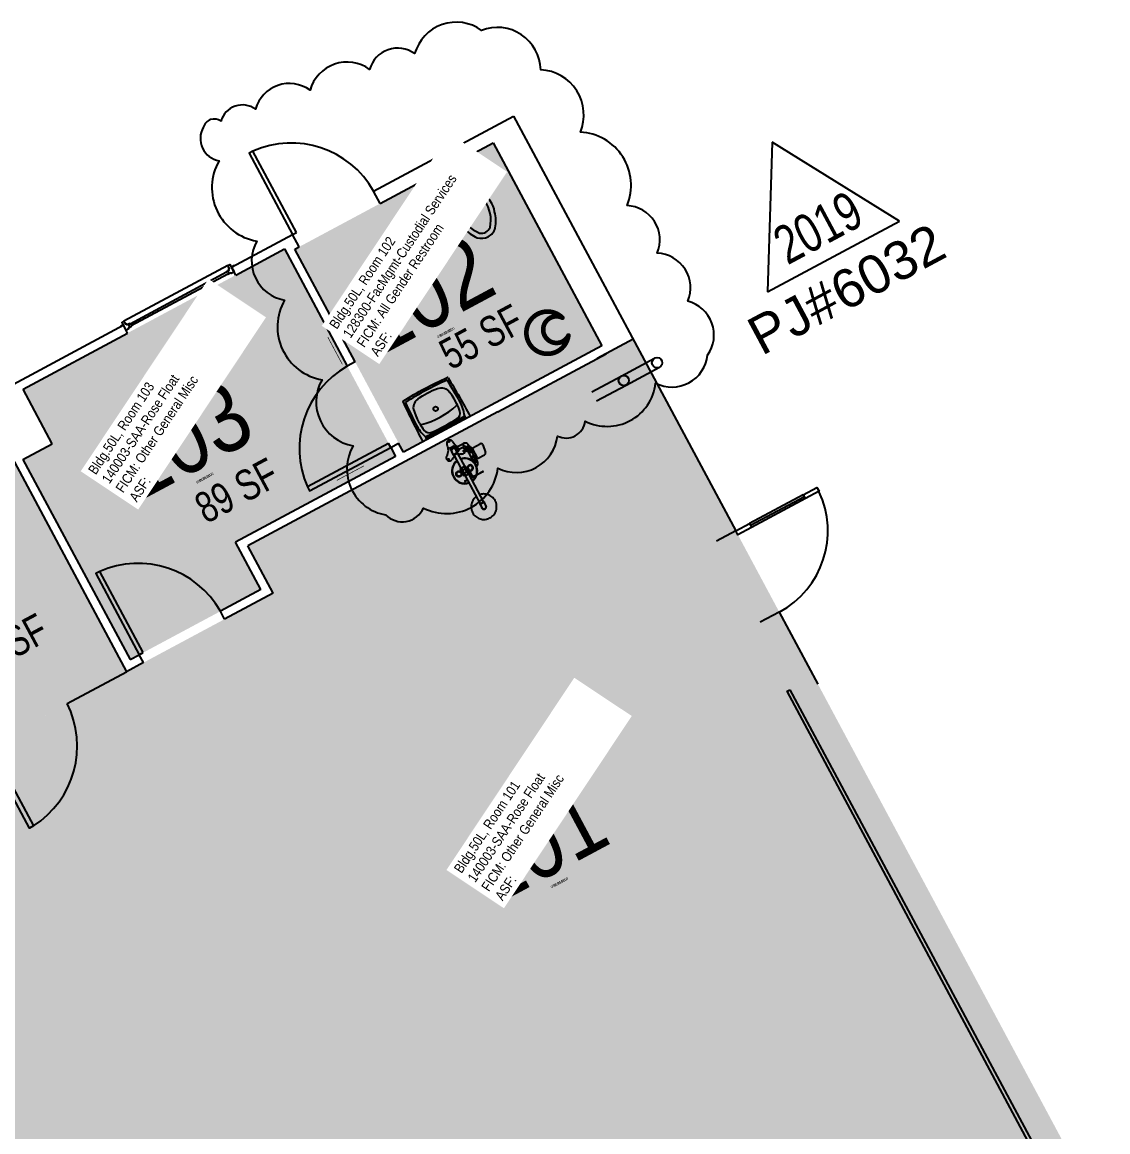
# Model space of a CAD drawing. Header units: inches. Extents: x 69176501 to 69177476, y 27690049 to 27691060.
# Drawn here: x 69176943.5 to 69177368, y 27690626.7 to 27691060.5 of the extents above; entities that cross this region are included whole.
import ezdxf
from ezdxf.enums import TextEntityAlignment as Align

# ---------------------------------------------------------------- set-up
doc = ezdxf.new("R2010")
doc.units = ezdxf.units.IN
doc.header["$LTSCALE"] = 100
doc.header["$MEASUREMENT"] = 0
doc.layers.get('0').update_dxf_attribs({"linetype": 'CONTINUOUS'})
for name, color, linetype in [('A-DOOR', 2, 'CONTINUOUS'), ('A-FLOR', 3, 'CONTINUOUS'), ('A-GLAZ', 1, 'CONTINUOUS'), ('A-IDEN-ICON', 4, 'CONTINUOUS'), ('A-IDEN-RNUM', 7, 'CONTINUOUS'), ('A-IDEN-SNUM', 4, 'CONTINUOUS'), ('A-IDEN-VNUM', 4, 'CONTINUOUS'), ('A-WALL', 5, 'CONTINUOUS'), ('AREA-TEXT', 3, 'CONTINUOUS'), ('P-SANR-FIXT', 2, 'CONTINUOUS'), ('Rooms-Category-Color', 7, 'CONTINUOUS'), ('Rooms-College-Color', 7, 'CONTINUOUS'), ('Rooms-Department-Color', 7, 'CONTINUOUS'), ('Rooms-Division-Color', 7, 'CONTINUOUS'), ('Rooms-Information', 7, 'CONTINUOUS')]:
    doc.layers.add(name, color=color, linetype=linetype)
doc.layers.add('A-REV', color=1, linetype='CONTINUOUS', true_color=0xff0000)
doc.styles.add('Arial', font='arial.ttf')
doc.styles.add('CP_AREA', font='arial.ttf', dxfattribs={"height": 15})
doc.styles.add('CP_ROOMSNUMBER', font='arial.ttf', dxfattribs={"height": 1})
doc.styles.add('CP_ROOMVNUMBER', font='arial.ttf', dxfattribs={"width": 0.85, "height": 0.075})

# ---------------------------------------------------------------- blocks, each defined once
blk = doc.blocks.new('water')
for points in [[(1.25, -0.75, 0), (1.24, -0.63, 0), (1.23, -0.51, 0), (1.2, -0.39, 0), (1.15, -0.27, 0), (1.1, -0.16, 0), (1.04, -0.06, 0), (0.97, 0.04, 0), (0.88, 0.13, 0), (0.79, 0.22, 0), (0.69, 0.29, 0), (0.59, 0.35, 0), (0.48, 0.4, 0), (0.36, 0.45, 0), (0.24, 0.48, 0), (0.12, 0.49, 0), (0, 0.5, 0), (-0.12, 0.49, 0), (-0.24, 0.48, 0), (-0.36, 0.45, 0), (-0.48, 0.4, 0), (-0.59, 0.35, 0), (-0.69, 0.29, 0), (-0.79, 0.22, 0), (-0.88, 0.13, 0), (-0.97, 0.04, 0), (-1.04, -0.06, 0), (-1.1, -0.16, 0), (-1.15, -0.27, 0), (-1.2, -0.39, 0), (-1.23, -0.51, 0), (-1.24, -0.63, 0), (-1.25, -0.75, 0)], [(-0.97, -2.38, 0), (-0.97, -2.51, 0)], [(0.87, -4.43, 0), (0.9, -4.35, 0), (0.93, -4.27, 0), (0.95, -4.18, 0), (0.97, -4.09, 0), (0.97, -4, 0), (0.97, -3.91, 0), (0.95, -3.83, 0), (0.93, -3.74, 0), (0.91, -3.65, 0), (0.87, -3.57, 0), (0.83, -3.49, 0), (0.78, -3.42, 0), (0.72, -3.35, 0), (0.66, -3.29, 0), (0.59, -3.23, 0), (0.52, -3.18, 0), (0.44, -3.14, 0), (0.36, -3.1, 0), (0.27, -3.07, 0), (0.19, -3.05, 0), (0.1, -3.04, 0), (0.01, -3.03, 0), (-0.08, -3.03, 0), (-0.17, -3.04, 0), (-0.26, -3.06, 0), (-0.34, -3.09, 0), (-0.42, -3.13, 0), (-0.5, -3.17, 0), (-0.57, -3.22, 0), (-0.64, -3.27, 0), (-0.71, -3.34, 0), (-0.77, -3.4, 0), (-0.82, -3.48, 0), (-0.86, -3.56, 0), (-0.9, -3.64, 0), (-0.93, -3.72, 0), (-0.95, -3.81, 0), (-0.96, -3.89, 0), (-0.97, -3.98, 0), (-0.97, -4.07, 0), (-0.96, -4.16, 0), (-0.94, -4.25, 0), (-0.91, -4.33, 0), (-0.88, -4.42, 0)], [(-0.91, -2.32, 0), (-0.77, -2.32, 0)], [(-0.91, -2.57, 0), (-0.77, -2.57, 0)], [(0.88, -4.01, 0), (0.87, -3.92, 0), (0.86, -3.83, 0), (0.84, -3.75, 0), (0.81, -3.67, 0), (0.77, -3.59, 0), (0.73, -3.52, 0), (0.68, -3.45, 0), (0.62, -3.38, 0), (0.56, -3.32, 0), (0.49, -3.27, 0), (0.41, -3.23, 0), (0.34, -3.19, 0), (0.26, -3.16, 0), (0.17, -3.14, 0), (0.09, -3.13, 0), (0, -3.12, 0), (-0.09, -3.13, 0), (-0.17, -3.14, 0), (-0.26, -3.16, 0), (-0.34, -3.19, 0), (-0.41, -3.23, 0), (-0.49, -3.27, 0), (-0.56, -3.32, 0), (-0.62, -3.38, 0), (-0.68, -3.45, 0), (-0.73, -3.52, 0), (-0.77, -3.59, 0), (-0.81, -3.67, 0), (-0.84, -3.75, 0), (-0.86, -3.83, 0), (-0.87, -3.92, 0), (-0.88, -4.01, 0)], [(-0.88, -4.42, 0), (-0.88, -4.01, 0)], [(-0.87, -2.57, 0), (-0.87, -3.57, 0)], [(-0.78, -2.32, 0), (0.91, -2.32, 0)], [(-0.77, -2.57, 0), (0.91, -2.57, 0)], [(0.88, -4.01, 0), (0.87, -4.43, 0)], [(0.88, -2.57, 0), (0.88, -3.58, 0)], [(1.43, -3.13, 0), (0.88, -3.13, 0)], [(0.97, -2.38, 0), (0.97, -2.51, 0)], [(1.43, -3.09, 0), (1.43, -3.23, 0)], [(1.43, -3.23, 0), (1.43, -4.91, 0)], [(1.62, -3.03, 0), (1.49, -3.03, 0)], [(1.68, -3.09, 0), (1.68, -3.23, 0)], [(1.95, -3.2, 0), (1.68, -3.2, 0)], [(1.68, -3.22, 0), (1.68, -4.91, 0)], [(1.95, -3.38, 0), (1.95, -3.2, 0)], [(1.95, -4.6, 0), (1.95, -3.38, 0)], [(4.27, -3.38, 0), (1.95, -3.38, 0)], [(4.27, -3.34, 0), (4.27, -3.44, 0)], [(4.27, -3.34, 0), (4.27, -3.44, 0)], [(4.27, -3.34, 0), (4.27, -3.44, 0)], [(4.27, -4.55, 0), (4.27, -3.42, 0)], [(4.27, -4.54, 0), (4.27, -3.43, 0)], [(4.27, -4.54, 0), (4.27, -3.43, 0)], [(4.31, -3.29, 0), (4.4, -3.29, 0)], [(4.45, -3.34, 0), (4.45, -3.44, 0)], [(4.45, -3.34, 0), (4.64, -3.34, 0)], [(4.45, -4.54, 0), (4.45, -3.43, 0)], [(-3.44, -4.54, 0), (-3.54, -4.61, 0), (-3.64, -4.68, 0), (-3.73, -4.77, 0), (-3.81, -4.86, 0), (-3.88, -4.96, 0), (-3.94, -5.07, 0), (-3.98, -5.18, 0), (-4.02, -5.3, 0), (-4.05, -5.42, 0), (-4.06, -5.54, 0), (-4.06, -5.67, 0), (-4.05, -5.79, 0), (-4.03, -5.91, 0), (-4, -6.03, 0), (-3.95, -6.14, 0), (-3.9, -6.25, 0), (-3.83, -6.35, 0), (-3.75, -6.45, 0), (-3.67, -6.54, 0), (-3.58, -6.62, 0), (-3.47, -6.69, 0), (-3.37, -6.75, 0), (-3.25, -6.79, 0), (-3.14, -6.83, 0), (-3.02, -6.86, 0), (-2.9, -6.87, 0), (-2.77, -6.87, 0), (-2.65, -6.86, 0), (-2.53, -6.84, 0), (-2.41, -6.81, 0), (-2.3, -6.76, 0), (-2.19, -6.71, 0)], [(-0.97, -5.62, 0), (-0.97, -5.49, 0)], [(-0.97, -5.62, 0), (-0.97, -5.49, 0)], [(0.77, -5.43, 0), (-0.91, -5.43, 0)], [(0.77, -5.43, 0), (-0.91, -5.43, 0)], [(0.78, -5.68, 0), (-0.91, -5.68, 0)], [(0.78, -5.68, 0), (-0.91, -5.68, 0)], [(-0.88, -5.43, 0), (-0.88, -4.42, 0)], [(-0.88, -5.43, 0), (-0.88, -4.42, 0)], [(-0.83, -5.68, 0), (-0.83, -8.08, 0)], [(-0.78, -5.68, 0), (-0.78, -11.37, 0)], [(0.77, -5.68, 0), (0.59, -5.68, 0)], [(0.77, -5.68, 0), (0.59, -5.68, 0)], [(0.77, -5.68, 0), (0.59, -5.68, 0)], [(0.77, -5.68, 0), (0.59, -5.68, 0)], [(0.91, -5.43, 0), (0.77, -5.43, 0)], [(0.91, -5.43, 0), (0.77, -5.43, 0)], [(0.91, -5.68, 0), (0.77, -5.68, 0)], [(0.91, -5.68, 0), (0.77, -5.68, 0)], [(0.77, -5.68, 0), (0.77, -11.37, 0)], [(0.77, -5.68, 0), (0.77, -11.37, 0)], [(0.84, -5.68, 0), (0.84, -8.07, 0)], [(0.87, -5.43, 0), (0.87, -4.43, 0)], [(0.87, -5.43, 0), (0.87, -4.43, 0)], [(1.43, -4.88, 0), (0.87, -4.88, 0)], [(0.97, -5.62, 0), (0.97, -5.49, 0)], [(0.97, -5.62, 0), (0.97, -5.49, 0)], [(1.62, -4.97, 0), (1.49, -4.97, 0)], [(1.95, -4.78, 0), (1.68, -4.78, 0)], [(1.95, -4.6, 0), (1.95, -4.78, 0)], [(4.27, -4.6, 0), (1.95, -4.6, 0)], [(4.27, -4.64, 0), (4.27, -4.54, 0)], [(4.31, -4.69, 0), (4.4, -4.69, 0)], [(4.45, -4.64, 0), (4.45, -4.54, 0)], [(4.45, -4.64, 0), (4.64, -4.64, 0)], [(4.78, -5.15, 0), (4.78, -5.08, 0)], [(4.82, -5.04, 0), (4.82, -4.82, 0)], [(4.82, -5.04, 0), (4.92, -5.04, 0)], [(4.82, -5.2, 0), (4.92, -5.2, 0)], [(4.86, -9.35, 0), (4.86, -7.67, 0)], [(6.03, -5.04, 0), (4.91, -5.04, 0)], [(6.03, -5.2, 0), (4.91, -5.2, 0)], [(5.01, -6.97, 0), (5.01, -5.9, 0)], [(5.15, -5.9, 0), (5.15, -5.2, 0)], [(5.15, -7.67, 0), (5.15, -6.97, 0)], [(5.8, -5.9, 0), (5.8, -5.2, 0)], [(5.8, -7.67, 0), (5.8, -6.97, 0)], [(5.94, -6.97, 0), (5.94, -5.9, 0)], [(6.13, -5.04, 0), (6.02, -5.04, 0)], [(6.13, -5.2, 0), (6.02, -5.2, 0)], [(6.07, -9.35, 0), (6.07, -7.67, 0)], [(6.13, -4.83, 0), (6.13, -5.04, 0)], [(6.17, -5.15, 0), (6.17, -5.08, 0)], [(6.86, -10.89, 0), (6.86, -6.7, 0)], [(7.05, -6.52, 0), (10.36, -6.52, 0)], [(11.1, -7.4, 0), (10.56, -10.46, 0)], [(-2.55, -14.12, 0), (-2.64, -14.12, 0), (-2.74, -14.12, 0), (-2.83, -14.1, 0), (-2.92, -14.07, 0), (-3.01, -14.04, 0), (-3.09, -14, 0), (-3.18, -13.95, 0), (-3.25, -13.89, 0), (-3.33, -13.83, 0), (-3.39, -13.76, 0), (-3.45, -13.69, 0), (-3.51, -13.61, 0), (-3.56, -13.52, 0), (-3.6, -13.43, 0), (-3.63, -13.34, 0), (-3.65, -13.24, 0), (-3.67, -13.15, 0), (-3.68, -13.05, 0), (-3.68, -12.95, 0), (-3.67, -12.85, 0), (-3.65, -12.76, 0), (-3.63, -12.66, 0), (-3.6, -12.57, 0), (-3.56, -12.48, 0), (-3.51, -12.39, 0), (-3.45, -12.31, 0), (-3.39, -12.24, 0), (-3.33, -12.17, 0), (-3.25, -12.11, 0), (-3.18, -12.05, 0), (-3.09, -12, 0), (-3.01, -11.96, 0), (-2.92, -11.93, 0), (-2.83, -11.9, 0), (-2.74, -11.88, 0), (-2.64, -11.88, 0), (-2.55, -11.88, 0)], [(-1.44, -12.75, 0), (-1.22, -12.75, 0)], [(-1.22, -12.51, 0), (-1.22, -13.62, 0)], [(1.23, -12.51, 0), (-1.22, -12.51, 0)], [(-1.09, -12.51, 0), (-1.09, -11.37, 0)], [(-1.09, -11.37, 0), (1.08, -11.37, 0)], [(-0.6, -13.62, 0), (-0.6, -12.51, 0)], [(-0.55, -11.37, 0), (-0.55, -12.51, 0)], [(0.54, -11.37, 0), (0.54, -12.51, 0)], [(0.59, -13.62, 0), (0.59, -12.51, 0)], [(1.08, -12.51, 0), (1.08, -11.37, 0)], [(1.23, -13.62, 0), (1.23, -12.51, 0)], [(1.23, -12.75, 0), (1.4, -12.75, 0)], [(1.73, -13.84, 0), (1.81, -13.9, 0), (1.89, -13.96, 0), (1.97, -14.01, 0), (2.06, -14.05, 0), (2.15, -14.08, 0), (2.24, -14.1, 0), (2.34, -14.12, 0), (2.43, -14.12, 0), (2.53, -14.12, 0), (2.62, -14.11, 0), (2.72, -14.09, 0), (2.81, -14.06, 0), (2.9, -14.02, 0), (2.98, -13.98, 0), (3.06, -13.93, 0), (3.14, -13.86, 0), (3.21, -13.8, 0), (3.27, -13.72, 0), (3.33, -13.64, 0), (3.38, -13.56, 0), (3.43, -13.47, 0), (3.46, -13.38, 0), (3.49, -13.28, 0), (3.51, -13.19, 0), (3.52, -13.09, 0), (3.53, -12.99, 0), (3.52, -12.89, 0), (3.51, -12.79, 0), (3.49, -12.69, 0), (3.46, -12.6, 0), (3.42, -12.5, 0), (3.37, -12.42, 0), (3.32, -12.33, 0), (3.26, -12.26, 0), (3.19, -12.18, 0), (3.12, -12.12, 0), (3.04, -12.06, 0), (2.96, -12.01, 0), (2.87, -11.97, 0), (2.78, -11.93, 0), (2.69, -11.9, 0), (2.6, -11.89, 0), (2.5, -11.88, 0), (2.41, -11.88, 0), (2.31, -11.88, 0), (2.22, -11.9, 0), (2.12, -11.93, 0), (2.04, -11.96, 0), (1.95, -12, 0), (1.87, -12.05, 0), (1.79, -12.11, 0), (1.71, -12.18, 0), (1.65, -12.25, 0), (1.59, -12.33, 0), (1.53, -12.41, 0), (1.49, -12.5, 0), (1.45, -12.59, 0), (1.42, -12.68, 0), (1.39, -12.78, 0), (1.38, -12.88, 0), (1.37, -12.98, 0), (1.37, -13.08, 0)], [(1.73, -13.58, 0), (1.79, -13.65, 0), (1.86, -13.71, 0), (1.93, -13.76, 0), (2, -13.81, 0), (2.08, -13.85, 0), (2.16, -13.88, 0), (2.24, -13.9, 0), (2.33, -13.92, 0), (2.42, -13.92, 0), (2.5, -13.92, 0), (2.59, -13.91, 0), (2.68, -13.9, 0), (2.76, -13.87, 0), (2.84, -13.84, 0), (2.92, -13.8, 0), (2.99, -13.75, 0), (3.06, -13.69, 0), (3.12, -13.63, 0), (3.18, -13.57, 0), (3.23, -13.49, 0), (3.27, -13.42, 0), (3.31, -13.34, 0), (3.34, -13.26, 0), (3.36, -13.17, 0), (3.37, -13.08, 0), (3.37, -13, 0), (3.37, -12.91, 0), (3.36, -12.82, 0), (3.34, -12.74, 0), (3.31, -12.65, 0), (3.27, -12.58, 0), (3.23, -12.5, 0), (3.18, -12.43, 0), (3.12, -12.36, 0), (3.06, -12.3, 0), (2.99, -12.25, 0), (2.91, -12.2, 0), (2.84, -12.16, 0), (2.75, -12.13, 0), (2.67, -12.1, 0), (2.58, -12.09, 0), (2.5, -12.08, 0), (2.41, -12.08, 0), (2.32, -12.08, 0), (2.24, -12.1, 0), (2.15, -12.13, 0), (2.07, -12.16, 0), (1.99, -12.2, 0), (1.92, -12.24, 0), (1.85, -12.3, 0), (1.79, -12.36, 0), (1.73, -12.42, 0), (1.68, -12.49, 0), (1.63, -12.57, 0), (1.6, -12.65, 0), (1.57, -12.73, 0), (1.54, -12.82, 0), (1.53, -12.9, 0), (1.53, -12.99, 0), (1.53, -13.08, 0)], [(1.61, -17.04, 0), (1.61, -12.64, 0)], [(1.61, -12.64, 0), (1.73, -12.64, 0)], [(1.73, -17.04, 0), (1.73, -12.64, 0)], [(2.5, -14.12, 0), (2.6, -14.12, 0), (2.69, -14.12, 0), (2.78, -14.1, 0), (2.88, -14.07, 0), (2.96, -14.04, 0), (3.05, -14, 0), (3.13, -13.95, 0), (3.21, -13.89, 0), (3.28, -13.83, 0), (3.35, -13.76, 0), (3.41, -13.69, 0), (3.46, -13.61, 0), (3.51, -13.52, 0), (3.55, -13.43, 0), (3.58, -13.34, 0), (3.61, -13.24, 0), (3.62, -13.15, 0), (3.63, -13.05, 0), (3.63, -12.95, 0), (3.62, -12.85, 0), (3.61, -12.76, 0), (3.58, -12.66, 0), (3.55, -12.57, 0), (3.51, -12.48, 0), (3.46, -12.39, 0), (3.41, -12.31, 0), (3.35, -12.24, 0), (3.28, -12.17, 0), (3.21, -12.11, 0), (3.13, -12.05, 0), (3.05, -12, 0), (2.96, -11.96, 0), (2.88, -11.93, 0), (2.78, -11.9, 0), (2.69, -11.88, 0), (2.6, -11.88, 0), (2.5, -11.88, 0)], [(4.61, -11.12, 0), (6.46, -11.12, 0), (6.46, -10.05, 0), (4.47, -10.05, 0), (4.47, -10.8, 0)], [(4.84, -11.82, 0), (6.11, -11.82, 0), (6.11, -11.12, 0), (4.82, -11.12, 0), (4.82, -11.73, 0)], [(4.84, -11.82, 0), (4.92, -11.82, 0)], [(4.86, -9.35, 0), (6.07, -9.35, 0)], [(4.88, -12, 0), (4.92, -12, 0)], [(4.91, -11.82, 0), (6.04, -11.82, 0)], [(4.92, -11.82, 0), (6.03, -11.82, 0)], [(4.92, -11.82, 0), (6.03, -11.82, 0)], [(4.92, -12, 0), (6.03, -12, 0)], [(5, -11.12, 0), (5, -10.05, 0)], [(5.14, -10.05, 0), (5.14, -9.35, 0)], [(5.14, -11.82, 0), (5.14, -11.12, 0)], [(5.79, -10.05, 0), (5.79, -9.35, 0)], [(5.79, -11.82, 0), (5.79, -11.12, 0)], [(5.93, -11.12, 0), (5.93, -10.05, 0)], [(6.13, -11.82, 0), (6.02, -11.82, 0)], [(6.13, -11.82, 0), (6.02, -11.82, 0)], [(6.13, -11.82, 0), (6.02, -11.82, 0)], [(6.13, -12, 0), (6.02, -12, 0)], [(6.12, -12, 0), (6.12, -12.2, 0)], [(6.17, -11.87, 0), (6.17, -11.96, 0)], [(6.46, -10.35, 0), (6.86, -10.35, 0)], [(6.46, -10.91, 0), (6.86, -10.91, 0)], [(7.05, -11.08, 0), (9.82, -11.08, 0)], [(-1.76, -16.48, 0), (-0.78, -16.48, 0)], [(-0.78, -16.75, 0), (-1.76, -16.75, 0)], [(-1.44, -13.25, 0), (-1.22, -13.25, 0)], [(-1.22, -13.62, 0), (1.23, -13.62, 0)], [(-1.09, -14.76, 0), (-1.09, -13.62, 0)], [(-1.09, -14.76, 0), (1.08, -14.76, 0)], [(-0.78, -14.76, 0), (-0.78, -27.22, 0)], [(-0.55, -13.62, 0), (-0.55, -14.76, 0)], [(0.54, -13.62, 0), (0.54, -14.76, 0)], [(0.77, -14.76, 0), (0.77, -27.22, 0)], [(0.77, -14.9, 0), (0.77, -17.44, 0)], [(0.77, -16.48, 0), (1.61, -16.48, 0)], [(1.61, -16.75, 0), (0.77, -16.75, 0)], [(1.08, -14.76, 0), (1.08, -13.62, 0)], [(1.23, -13.08, 0), (1.61, -13.08, 0)], [(1.23, -13.33, 0), (1.61, -13.33, 0)], [(1.3, -16.61, 0), (1.3, -16.61, 0)], [(1.42, -13.33, 0), (1.45, -13.41, 0), (1.48, -13.49, 0), (1.52, -13.57, 0), (1.56, -13.64, 0), (1.61, -13.71, 0)], [(1.61, -16.48, 0), (1.43, -16.48, 0)], [(1.61, -16.75, 0), (1.43, -16.75, 0)], [(1.61, -17.04, 0), (1.73, -17.04, 0)], [(2.19, -16.48, 0), (1.73, -16.48, 0)], [(1.73, -16.48, 0), (2.05, -16.48, 0)], [(2.19, -16.75, 0), (1.73, -16.75, 0)], [(6.11, -16.75, 0), (1.73, -16.75, 0)], [(2.19, -16.48, 0), (6.11, -16.48, 0)], [(2.32, -16.61, 0), (2.32, -16.61, 0)], [(-0.88, -23.98, 0), (-1.36, -24.1, 0), (-1.82, -24.25, 0), (-2.27, -24.46, 0), (-2.7, -24.7, 0), (-3.1, -24.99, 0), (-3.47, -25.31, 0), (-3.81, -25.67, 0), (-4.11, -26.06, 0), (-4.37, -26.48, 0), (-4.58, -26.93, 0), (-4.75, -27.39, 0), (-4.88, -27.86, 0), (-4.96, -28.35, 0), (-4.99, -28.84, 0), (-4.97, -29.34, 0), (-4.9, -29.82, 0), (-4.78, -30.3, 0), (-4.62, -30.77, 0), (-4.41, -31.22, 0), (-4.16, -31.64, 0), (-3.87, -32.04, 0), (-3.54, -32.4, 0), (-3.18, -32.74, 0), (-2.78, -33.03, 0), (-2.36, -33.29, 0), (-1.92, -33.5, 0), (-1.45, -33.66, 0), (-0.98, -33.78, 0), (-0.49, -33.86, 0), (0, -33.88, 0), (0.5, -33.86, 0), (0.98, -33.78, 0), (1.46, -33.66, 0), (1.92, -33.49, 0), (2.37, -33.28, 0), (2.79, -33.03, 0), (3.19, -32.73, 0), (3.55, -32.4, 0), (3.88, -32.03, 0), (4.17, -31.63, 0), (4.42, -31.21, 0), (4.62, -30.76, 0), (4.79, -30.29, 0), (4.9, -29.82, 0), (4.97, -29.33, 0), (4.99, -28.84, 0), (4.96, -28.34, 0), (4.88, -27.86, 0), (4.75, -27.38, 0), (4.58, -26.92, 0), (4.36, -26.48, 0), (4.1, -26.06, 0), (3.8, -25.67, 0), (3.46, -25.31, 0), (3.09, -24.98, 0), (2.69, -24.7, 0), (2.26, -24.45, 0), (1.82, -24.25, 0), (1.35, -24.09, 0), (0.87, -23.98, 0)], [(-0.97, -27.28, 0), (-0.97, -27.4, 0)], [(-0.97, -27.28, 0), (-0.97, -27.4, 0)], [(-0.88, -28.48, 0), (-0.91, -28.56, 0), (-0.94, -28.65, 0), (-0.96, -28.73, 0), (-0.97, -28.82, 0), (-0.97, -28.91, 0), (-0.96, -29, 0), (-0.95, -29.09, 0), (-0.93, -29.17, 0), (-0.9, -29.26, 0), (-0.86, -29.34, 0), (-0.82, -29.42, 0), (-0.77, -29.49, 0), (-0.71, -29.56, 0), (-0.64, -29.62, 0), (-0.57, -29.68, 0), (-0.5, -29.72, 0), (-0.42, -29.77, 0), (-0.34, -29.8, 0), (-0.26, -29.83, 0), (-0.17, -29.85, 0), (-0.08, -29.86, 0), (0.01, -29.86, 0), (0.1, -29.86, 0), (0.19, -29.85, 0), (0.27, -29.82, 0), (0.36, -29.8, 0), (0.44, -29.76, 0), (0.52, -29.71, 0), (0.59, -29.66, 0), (0.66, -29.61, 0), (0.72, -29.54, 0), (0.78, -29.47, 0), (0.83, -29.4, 0), (0.87, -29.32, 0), (0.91, -29.24, 0), (0.93, -29.16, 0), (0.95, -29.07, 0), (0.97, -28.98, 0), (0.97, -28.89, 0), (0.97, -28.8, 0), (0.95, -28.71, 0), (0.93, -28.63, 0), (0.9, -28.54, 0), (0.87, -28.46, 0)], [(0.78, -27.22, 0), (-0.91, -27.22, 0)], [(0.78, -27.22, 0), (-0.91, -27.22, 0)], [(0.77, -27.46, 0), (-0.91, -27.46, 0)], [(0.77, -27.46, 0), (-0.91, -27.46, 0)], [(-0.88, -27.47, 0), (-0.88, -28.48, 0)], [(-0.88, -27.47, 0), (-0.88, -28.48, 0)], [(-0.88, -28.79, 0), (-0.88, -29.2, 0)], [(-0.88, -28.89, 0), (-0.87, -28.97, 0), (-0.86, -29.06, 0), (-0.84, -29.14, 0), (-0.81, -29.22, 0), (-0.77, -29.3, 0), (-0.73, -29.38, 0), (-0.68, -29.45, 0), (-0.62, -29.51, 0), (-0.56, -29.57, 0), (-0.49, -29.62, 0), (-0.41, -29.67, 0), (-0.34, -29.7, 0), (-0.26, -29.73, 0), (-0.17, -29.75, 0), (-0.09, -29.77, 0), (0, -29.77, 0), (0.09, -29.77, 0), (0.17, -29.75, 0), (0.26, -29.73, 0), (0.34, -29.7, 0), (0.41, -29.67, 0), (0.49, -29.62, 0), (0.56, -29.57, 0), (0.62, -29.51, 0), (0.68, -29.45, 0), (0.73, -29.38, 0), (0.77, -29.3, 0), (0.81, -29.22, 0), (0.84, -29.14, 0), (0.86, -29.06, 0), (0.87, -28.97, 0), (0.88, -28.89, 0)], [(0.77, -27.22, 0), (0.59, -27.22, 0)], [(0.77, -27.22, 0), (0.59, -27.22, 0)], [(0.77, -27.22, 0), (0.59, -27.22, 0)], [(0.77, -27.22, 0), (0.59, -27.22, 0)], [(0.91, -27.22, 0), (0.77, -27.22, 0)], [(0.91, -27.22, 0), (0.77, -27.22, 0)], [(0.91, -27.46, 0), (0.77, -27.46, 0)], [(0.91, -27.46, 0), (0.77, -27.46, 0)], [(0.87, -27.46, 0), (0.87, -28.46, 0)], [(0.87, -27.46, 0), (0.87, -28.46, 0)], [(0.88, -29.2, 0), (0.87, -28.77, 0)], [(0.97, -27.28, 0), (0.97, -27.4, 0)], [(0.97, -27.28, 0), (0.97, -27.4, 0)]]:
    blk.add_polyline3d(points)
for points in [[(4.48, -6.97, 0), (4.48, -5.9, 0), (6.47, -5.9, 0)], [(4.48, -6.97, 0), (6.47, -5.9, 0), (6.47, -6.97, 0)], [(4.82, -5.9, 0), (4.82, -5.2, 0), (6.12, -5.2, 0)], [(4.82, -5.9, 0), (6.12, -5.2, 0), (6.12, -5.9, 0)], [(4.82, -7.67, 0), (4.82, -6.97, 0), (6.12, -6.97, 0)], [(4.82, -7.67, 0), (6.12, -6.97, 0), (6.12, -7.67, 0)], [(-2.49, -14.12, 0), (-2.59, -14.12, 0), (-2.68, -14.11, 0), (-2.78, -14.09, 0), (-2.87, -14.06, 0), (-2.96, -14.02, 0), (-3.04, -13.97, 0), (-3.12, -13.92, 0), (-3.19, -13.85, 0), (-3.26, -13.79, 0), (-3.33, -13.71, 0), (-3.39, -13.63, 0), (-3.44, -13.55, 0), (-3.48, -13.46, 0), (-3.51, -13.37, 0), (-3.54, -13.27, 0), (-3.56, -13.17, 0), (-3.57, -13.07, 0), (-3.57, -12.98, 0), (-3.57, -12.88, 0), (-3.55, -12.78, 0), (-3.53, -12.68, 0), (-3.5, -12.59, 0), (-3.46, -12.5, 0), (-3.41, -12.41, 0), (-3.36, -12.33, 0), (-3.3, -12.25, 0), (-3.23, -12.18, 0), (-3.16, -12.11, 0), (-3.08, -12.06, 0), (-3, -12.01, 0), (-2.91, -11.96, 0), (-2.82, -11.93, 0), (-2.73, -11.9, 0), (-2.64, -11.88, 0), (-2.54, -11.88, 0), (-2.45, -11.88, 0), (-2.35, -11.88, 0), (-2.26, -11.9, 0), (-2.17, -11.93, 0), (-2.08, -11.96, 0), (-1.99, -12.01, 0), (-1.91, -12.06, 0), (-1.83, -12.11, 0), (-1.76, -12.18, 0), (-1.69, -12.25, 0), (-1.63, -12.33, 0), (-1.58, -12.41, 0), (-1.53, -12.5, 0), (-1.49, -12.59, 0), (-1.46, -12.68, 0), (-1.44, -12.78, 0), (-1.42, -12.88, 0), (-1.42, -12.98, 0), (-1.42, -13.07, 0), (-1.43, -13.17, 0), (-1.45, -13.27, 0), (-1.48, -13.37, 0), (-1.51, -13.46, 0), (-1.55, -13.55, 0), (-1.6, -13.63, 0), (-1.66, -13.71, 0), (-1.72, -13.79, 0), (-1.79, -13.85, 0), (-1.87, -13.92, 0), (-1.95, -13.97, 0), (-2.03, -14.02, 0), (-2.12, -14.06, 0), (-2.21, -14.09, 0), (-2.3, -14.11, 0), (-2.4, -14.12, 0)], [(-2.49, -13.92, 0), (-2.54, -13.92, 0), (-2.59, -13.92, 0), (-2.65, -13.91, 0), (-2.7, -13.9, 0), (-2.75, -13.88, 0), (-2.8, -13.87, 0), (-2.85, -13.84, 0), (-2.9, -13.82, 0), (-2.95, -13.79, 0), (-3, -13.76, 0), (-3.05, -13.72, 0), (-3.09, -13.68, 0), (-3.13, -13.64, 0), (-3.17, -13.59, 0), (-3.21, -13.54, 0), (-3.24, -13.49, 0), (-3.27, -13.44, 0), (-3.29, -13.38, 0), (-3.31, -13.33, 0), (-3.33, -13.28, 0), (-3.35, -13.22, 0), (-3.36, -13.17, 0), (-3.37, -13.11, 0), (-3.37, -13.06, 0), (-3.37, -13, 0), (-3.37, -12.94, 0), (-3.37, -12.89, 0), (-3.36, -12.83, 0), (-3.35, -12.78, 0), (-3.33, -12.72, 0), (-3.31, -12.67, 0), (-3.29, -12.62, 0), (-3.27, -12.56, 0), (-3.24, -12.51, 0), (-3.21, -12.46, 0), (-3.17, -12.41, 0), (-3.13, -12.36, 0), (-3.09, -12.32, 0), (-3.05, -12.28, 0), (-3, -12.24, 0), (-2.95, -12.21, 0), (-2.9, -12.18, 0), (-2.85, -12.16, 0), (-2.8, -12.13, 0), (-2.75, -12.12, 0), (-2.7, -12.1, 0), (-2.65, -12.09, 0), (-2.59, -12.08, 0), (-2.54, -12.08, 0), (-2.49, -12.07, 0), (-2.44, -12.08, 0), (-2.39, -12.08, 0), (-2.34, -12.09, 0), (-2.29, -12.1, 0), (-2.24, -12.12, 0), (-2.19, -12.13, 0), (-2.14, -12.16, 0), (-2.08, -12.18, 0), (-2.04, -12.21, 0), (-1.99, -12.24, 0), (-1.94, -12.28, 0), (-1.9, -12.32, 0), (-1.86, -12.36, 0), (-1.82, -12.41, 0), (-1.78, -12.46, 0), (-1.75, -12.51, 0), (-1.72, -12.56, 0), (-1.7, -12.62, 0), (-1.67, -12.67, 0), (-1.66, -12.72, 0), (-1.64, -12.78, 0), (-1.63, -12.83, 0), (-1.62, -12.89, 0), (-1.62, -12.94, 0), (-1.62, -13, 0), (-1.62, -13.06, 0), (-1.62, -13.11, 0), (-1.63, -13.17, 0), (-1.64, -13.22, 0), (-1.66, -13.28, 0), (-1.67, -13.33, 0), (-1.7, -13.38, 0), (-1.72, -13.44, 0), (-1.75, -13.49, 0), (-1.78, -13.54, 0), (-1.82, -13.59, 0), (-1.86, -13.64, 0), (-1.9, -13.68, 0), (-1.94, -13.72, 0), (-1.99, -13.76, 0), (-2.04, -13.79, 0), (-2.08, -13.82, 0), (-2.14, -13.84, 0), (-2.19, -13.87, 0), (-2.24, -13.88, 0), (-2.29, -13.9, 0), (-2.34, -13.91, 0), (-2.39, -13.92, 0), (-2.44, -13.92, 0)], [(4.82, -10.05, 0), (4.82, -9.35, 0), (6.11, -9.35, 0)], [(4.82, -10.05, 0), (6.11, -9.35, 0), (6.11, -10.05, 0)]]:
    blk.add_polyline3d(points, close=True)
for centre in [(0, 0), (-3.46, -6), (3.46, -6)]:
    blk.add_circle(centre, 0.219)
for centre, radius, start, end in [((-5.63, -0.75), 4.38, 299.9758, 0.0247), ((-0.91, -2.39), 0.063, 89.9956, 177.9955), ((-0.91, -2.51), 0.063, 182.0045, 270.0044), ((0.91, -2.39), 0.063, 1.9999, 89.9999), ((0.91, -2.51), 0.063, 270.0001, 358.0001), ((5.63, -0.75), 4.38, 179.9753, 216.9404), ((1.49, -3.09), 0.063, 92.0181, 180.0181), ((1.61, -3.09), 0.063, 359.9819, 87.9819), ((4.31, -3.34), 0.0452, 91.9798, 179.9797), ((4.31, -3.34), 0.0452, 91.9798, 179.9797), ((4.31, -3.34), 0.0452, 91.9798, 179.9797), ((4.4, -3.34), 0.0452, 0.0203, 88.0202), ((4.64, -4.82), 1.48, 359.5814, 89.9998), ((-0.02, -13), 5, 98.7717, 261.2283), ((-0.02, -13), 4.84, 99.0565, 260.9435), ((0, -10.5), 4.38, 101.5522, 120.026), ((-0.91, -5.49), 0.063, 90.0001, 178.0001), ((-0.91, -5.49), 0.063, 90.0001, 178.0001), ((-0.91, -5.61), 0.063, 181.9999, 269.9999), ((-0.91, -5.61), 0.063, 181.9999, 269.9999), ((-0.02, -13), 5, 315.9656, 80.714), ((-0.02, -13), 4.84, 314.1535, 80.4121), ((0, -10.5), 4.37, 59.9775, 78.5624), ((0.91, -5.49), 0.063, 1.9999, 89.9999), ((0.91, -5.49), 0.063, 1.9999, 89.9999), ((0.91, -5.61), 0.063, 270.0001, 358.0001), ((0.91, -5.61), 0.063, 270.0001, 358.0001), ((1.49, -4.91), 0.063, 180.0274, 268.0274), ((1.61, -4.91), 0.063, 271.9726, 359.9726), ((2.81, -5.63), 1.25, 239.975, 55.1478), ((4.31, -4.64), 0.0453, 179.957, 267.9569), ((4.4, -4.64), 0.0453, 272.0431, 0.043), ((4.64, -4.82), 0.18, 359.9984, 89.9984), ((4.82, -5.08), 0.0453, 90.0144, 178.0143), ((4.82, -5.15), 0.0453, 181.9857, 269.9856), ((6.13, -5.08), 0.0453, 1.9857, 89.9856), ((6.13, -5.15), 0.0453, 270.0144, 358.0143), ((7.05, -6.7), 0.188, 90.0061, 180.0061), ((10.36, -7.27), 0.75, 350.0002, 89.9986), ((-0.02, -13), 1.41, 139.5039, 169.7574), ((-0.02, -13), 1.41, 10.2422, 38.5694), ((4.64, -12.2), 1.48, 281.4895, 360), ((6.12, -11.87), 0.0453, 2.0053, 90.0053), ((6.12, -11.87), 0.0453, 2.0053, 90.0053), ((6.12, -11.87), 0.0453, 2.0053, 90.0053), ((6.12, -11.96), 0.0453, 269.9947, 357.9947), ((7.05, -10.89), 0.188, 180, 270), ((9.82, -10.33), 0.75, 269.9998, 350.0014), ((-1.76, -16.61), 0.136, 89.9999, 180), ((-1.76, -16.61), 0.136, 180, 270), ((-0.02, -13), 1.41, 190.2426, 220.4961), ((-0.02, -13), 4.84, 279.3877, 309.3148), ((-0.02, -13), 5, 279.0923, 311.4496), ((-0.02, -13), 1.41, 321.4306, 346.5602), ((1.43, -16.61), 0.136, 89.9999, 180), ((1.43, -16.61), 0.136, 180, 270), ((2.19, -16.61), 0.136, 360, 90.0001), ((2.19, -16.61), 0.136, 270, 0), ((6.11, -16.61), 0.136, 360, 90.0001), ((6.11, -16.61), 0.136, 270, 0), ((-0.91, -27.28), 0.063, 90.0001, 178.0001), ((-0.91, -27.28), 0.063, 90.0001, 178.0001), ((-0.91, -27.4), 0.063, 181.9999, 269.9999), ((-0.91, -27.4), 0.063, 181.9999, 269.9999), ((0.91, -27.28), 0.063, 1.9999, 89.9999), ((0.91, -27.28), 0.063, 1.9999, 89.9999), ((0.91, -27.4), 0.063, 270.0001, 358.0001), ((0.91, -27.4), 0.063, 270.0001, 358.0001)]:
    blk.add_arc(centre, radius, start, end)
blk = doc.blocks.new('CPBATH')
at = {"color": 0, "linetype": 'ByBlock', "const_width": 0.0127}
for points in [[(0.0571, 0.0168, 0.861492), (-0.0551, 0, 1)], [(0.0571, 0.0168, 0.729002), (-0.0084, -0.0042, 1)], [(-0.0551, 0, 0.726902), (0.0487, -0.0337, 1)], [(-0.0084, -0.0042, 0.609468), (0.0487, -0.0337, 1)]]:
    blk.add_lwpolyline(points, format="xyb", dxfattribs=at)
at = {"color": 0, "linetype": 'ByBlock', "const_width": 0.00637}
for points in [[(0.0544, 0.0152, 1), (0.0599, 0.0184, 1)], [(0.0459, -0.0353, 1), (0.0515, -0.0321, 1)]]:
    blk.add_lwpolyline(points, format="xyb", close=True, dxfattribs=at)
blk = doc.blocks.new('A$C233412E4')
at = {"layer": 'P-SANR-FIXT'}
for p, q in [((1.81, 17.64), (1.81, 16.49)), ((19.19, 17.64), (19.19, 16.66)), ((1.88, 16.93), (19.3, 16.93)), ((2.31, 11.13), (2.31, 8.58)), ((18.69, 10.64), (18.69, 8.58))]:
    blk.add_line(p, q, dxfattribs=at)
for points in [[(0.47, 0.24, -0.012092), (0, 17.64)], [(0.84, 10.64, 0.006657), (1.18, 1.06)], [(14.91, 2.02, -0.085502), (6.09, 2.02, -0.349665), (2.6, 5.49)], [(20.28, 0, -0.037709), (0.7, 0)]]:
    blk.add_lwpolyline(points, format="xyb", dxfattribs=at)
blk.add_circle((10.5, 8.64), 0.875, dxfattribs=at)
for centre, radius, start, end in [((-339, 19.03), 360, 357.0067, 359.7782), ((16.84, 10.88), 16, 160.2096, 180.8712), ((1.99, 16.15), 0.25, 93.4906, 160.4615), ((1.26, 16.49), 0.55, 340.2098, 359.9993), ((10.5, -123.34), 140, 86.5099, 93.4902), ((18.31, 10.88), 16, 168.8962, 180.8712), ((5.06, 13.48), 2.5, 94.6197, 168.8962), ((10.5, -53.8), 70, 85.3802, 94.6198), ((15.94, 13.48), 2.5, 11.1038, 85.3802), ((2.69, 10.88), 16, 359.1288, 11.1038), ((19.01, 16.15), 0.25, 26.5176, 86.5101), ((19.72, 16.51), 0.55, 169.3378, 206.5176), ((18.94, 16.66), 0.25, 349.3373, 0), ((19.01, 16.15), 0.25, 19.4588, 26.5176), ((4.16, 10.9), 16, 359.0556, 19.4592), ((2.81, 10.93), 0.5, 103.2663, 180), ((10.5, -21.67), 34, 76.7337, 103.2663), ((18.19, 10.93), 0.5, 0, 76.7337), ((-339.75, 19.03), 360, 357.1381, 358.664), ((18.73, 8.58), 16.42, 180, 190.8307), ((14.48, 5.94), 3.95, 276.3852, 353.4769), ((2.27, 8.58), 16.42, 349.1693, 0), ((0.72, 0.25), 0.25, 182.9293, 265.6761), ((1.43, 1.07), 0.25, 182.7981, 265.9909), ((10.5, 130.51), 130, 265.9904, 274.0014), ((19.55, 1.07), 0.25, 274.0014, 357.1382), ((20.26, 0.25), 0.25, 274.3146, 357.0069)]:
    blk.add_arc(centre, radius, start, end, dxfattribs=at)
blk = doc.blocks.new('ProjectRev')
at = {"transparency": 16777216}
for p, q in [((0, 0.122), (-0.1221, -0.0895)), ((0.1221, -0.0895), (0, 0.122)), ((-0.1221, -0.0895), (0.1221, -0.0895))]:
    blk.add_line(p, q, dxfattribs=at)
at = {"transparency": 16777216, "insert": (-0.1798, -0.1151), "char_height": 0.0625, "attachment_point": 1, "style": 'Arial'}
blk.add_mtext_dynamic_manual_height_columns('PJ#', width=0.24749, gutter_width=0.3125, heights=[0], dxfattribs=at)
at = {"transparency": 16777216, "style": 'Arial', "width": 0.75}
blk.add_attdef('YEAR', text='', height=0.0625, dxfattribs=at).set_placement((0, -0.0359), align=Align.MIDDLE_CENTER)
at = {"transparency": 16777216, "style": 'Arial'}
blk.add_attdef('PROJECT', text='', height=0.0625, dxfattribs=at).set_placement((-0.0276, -0.1151), align=Align.TOP_LEFT)

msp = doc.modelspace()

# ---------------------------------------------------------------- hatches: boundary and pattern name
at = {"layer": 'Rooms-Category-Color', "true_color": 0xadadad}
msp.add_hatch(color=253, dxfattribs=at).paths.add_polyline_path([(69177127.68, 27691013.3), (69177050.11, 27690971.74), (69177092.62, 27690892.41), (69177170.19, 27690933.97)])
at = {"layer": 'Rooms-Category-Color', "true_color": 0xfbafa2}
for points in [[(69176984.7, 27690938.95), (69176943.84, 27690917.06), (69176955.27, 27690895.72), (69176943.81, 27690889.58), (69176985.75, 27690811.31), (69177036.88, 27690838.71), (69177026.96, 27690857.22), (69177089.54, 27690890.76), (69177046.08, 27690971.85)], [(69177182.42, 27690936.56), (69177031.7, 27690855.79), (69177041.61, 27690837.28), (69176792.17, 27690703.61), (69177028.58, 27690262.46), (69177098.21, 27690299.77), (69177159.12, 27690412.96), (69177131.96, 27690463.65), (69177368.05, 27690590.16)], [(69176851.12, 27690867.37), (69176929.3, 27690909.26), (69176984.32, 27690806.58), (69176906.15, 27690764.69)]]:
    msp.add_hatch(color=21, dxfattribs=at).paths.add_polyline_path(points)
at = {"layer": 'Rooms-College-Color', "true_color": 0xadadad}
for points in [[(69177127.68, 27691013.3), (69177050.11, 27690971.74), (69177092.62, 27690892.41), (69177170.19, 27690933.97)], [(69176984.7, 27690938.95), (69176943.84, 27690917.06), (69176955.27, 27690895.72), (69176943.81, 27690889.58), (69176985.75, 27690811.31), (69177036.88, 27690838.71), (69177026.96, 27690857.22), (69177089.54, 27690890.76), (69177046.08, 27690971.85)], [(69177182.42, 27690936.56), (69177031.7, 27690855.79), (69177041.61, 27690837.28), (69176792.17, 27690703.61), (69177028.58, 27690262.46), (69177098.21, 27690299.77), (69177159.12, 27690412.96), (69177131.96, 27690463.65), (69177368.05, 27690590.16)], [(69176851.12, 27690867.37), (69176929.3, 27690909.26), (69176984.32, 27690806.58), (69176906.15, 27690764.69)]]:
    msp.add_hatch(color=253, dxfattribs=at).paths.add_polyline_path(points)
at = {"layer": 'Rooms-Department-Color', "true_color": 0xacacac}
msp.add_hatch(color=253, dxfattribs=at).paths.add_polyline_path([(69177127.68, 27691013.3), (69177050.11, 27690971.74), (69177092.62, 27690892.41), (69177170.19, 27690933.97)])
at = {"layer": 'Rooms-Department-Color', "true_color": 0x604aed}
for points in [[(69176984.7, 27690938.95), (69176943.84, 27690917.06), (69176955.27, 27690895.72), (69176943.81, 27690889.58), (69176985.75, 27690811.31), (69177036.88, 27690838.71), (69177026.96, 27690857.22), (69177089.54, 27690890.76), (69177046.08, 27690971.85)], [(69177182.42, 27690936.56), (69177031.7, 27690855.79), (69177041.61, 27690837.28), (69176792.17, 27690703.61), (69177028.58, 27690262.46), (69177098.21, 27690299.77), (69177159.12, 27690412.96), (69177131.96, 27690463.65), (69177368.05, 27690590.16)], [(69176851.12, 27690867.37), (69176929.3, 27690909.26), (69176984.32, 27690806.58), (69176906.15, 27690764.69)]]:
    msp.add_hatch(color=173, dxfattribs=at).paths.add_polyline_path(points)
at = {"layer": 'Rooms-Division-Color', "true_color": 0xadadad}
msp.add_hatch(color=253, dxfattribs=at).paths.add_polyline_path([(69177127.68, 27691013.3), (69177050.11, 27690971.74), (69177092.62, 27690892.41), (69177170.19, 27690933.97)])
at = {"layer": 'Rooms-Division-Color', "true_color": 0x604aed}
for points in [[(69176984.7, 27690938.95), (69176943.84, 27690917.06), (69176955.27, 27690895.72), (69176943.81, 27690889.58), (69176985.75, 27690811.31), (69177036.88, 27690838.71), (69177026.96, 27690857.22), (69177089.54, 27690890.76), (69177046.08, 27690971.85)], [(69177182.42, 27690936.56), (69177031.7, 27690855.79), (69177041.61, 27690837.28), (69176792.17, 27690703.61), (69177028.58, 27690262.46), (69177098.21, 27690299.77), (69177159.12, 27690412.96), (69177131.96, 27690463.65), (69177368.05, 27690590.16)], [(69176851.12, 27690867.37), (69176929.3, 27690909.26), (69176984.32, 27690806.58), (69176906.15, 27690764.69)]]:
    msp.add_hatch(color=173, dxfattribs=at).paths.add_polyline_path(points)

# ---------------------------------------------------------------- linework, layer by layer
at = {"layer": 'A-DOOR'}
for p, q in [((69177248.97, 27690875.78), (69177227.86, 27690864.47)), ((69177249.39, 27690875.01), (69177228.27, 27690863.7)), ((69177249.8, 27690874.25), (69177228.68, 27690862.93))]:
    msp.add_line(p, q, dxfattribs=at)
for points in [[(69177050.76, 27690978.32), (69177033.75, 27691010.05), (69177032.21, 27691009.23), (69177049.22, 27690977.5)], [(69177086.82, 27690895.82), (69177055.09, 27690878.82), (69177055.92, 27690877.28), (69177087.65, 27690894.28)], [(69177249.8, 27690874.25), (69177248.97, 27690875.79), (69177254.3, 27690878.64), (69177255.12, 27690877.1)], [(69177227.86, 27690864.47), (69177228.68, 27690862.93), (69177223.39, 27690860.09), (69177222.57, 27690861.64)], [(69176990.82, 27690814.03), (69176973.82, 27690845.76), (69176972.28, 27690844.94), (69176989.28, 27690813.2)]]:
    msp.add_lwpolyline(points, close=True, dxfattribs=at)
msp.add_lwpolyline([(69177243.71, 27690799.55), (69177348.84, 27690603.36), (69177347.74, 27690602.77), (69177242.61, 27690798.96), (69177243.71, 27690799.55)], dxfattribs=at)
at = {"layer": 'A-DOOR', "linetype": 'Continuous'}
msp.add_lwpolyline([(69176930.88, 27690778.02), (69176947.88, 27690746.29), (69176946.34, 27690745.46), (69176929.34, 27690777.19)], close=True, dxfattribs=at)
at = {"layer": 'A-DOOR'}
for centre, radius, start, end in [((69177048.76, 27690976.2), 37.03, 29.6158, 113.9019), ((69177088.94, 27690893.82), 37.03, 119.6158, 203.9019), ((69177222.57, 27690861.64), 36, 298.1858, 25.3995), ((69176988.82, 27690811.91), 37.03, 29.6158, 113.9019), ((69176928.01, 27690777.53), 37.03, 302.4698, 26.7559)]:
    msp.add_arc(centre, radius, start, end, dxfattribs=at)
at = {"layer": 'A-FLOR'}
for p, q in [((69177177.79, 27690922.15), (69177190.84, 27690929.15)), ((69177179.68, 27690918.63), (69177192.73, 27690925.62)), ((69177166.23, 27690915.96), (69177177.79, 27690922.15)), ((69177168.12, 27690912.43), (69177179.68, 27690918.63))]:
    msp.add_line(p, q, dxfattribs=at)
for points in [[(69177104.29, 27690998.04), (69177119.84, 27691006.38, -0.440583), (69177121.23, 27691005.91, -0.15016), (69177122.18, 27690999.08, -0.229442), (69177121.54, 27690998.17), (69177110.18, 27690992.08, -0.229442), (69177109.07, 27690992.06, -0.15016), (69177103.91, 27690996.63, -0.440583)], [(69177114.96, 27690988.94, 0.194571), (69177114.86, 27690985.72, 0.223465), (69177122.39, 27690978.07, 0.365745), (69177126.45, 27690980.24, 0.223465), (69177124.25, 27690990.75, 0.194571), (69177121.51, 27690992.46, 0.226463)]]:
    msp.add_lwpolyline(points, format="xyb", close=True, dxfattribs=at)
for points in [[(69177112.16, 27690993.14, -0.093239), (69177112.85, 27690988.3, 0.222392), (69177116.31, 27690979.94, 0.112657), (69177121.42, 27690976.24, 0.421759), (69177128.51, 27690980.04, 0.112657), (69177128.26, 27690986.35, 0.222392), (69177123.22, 27690993.86, -0.093239), (69177119.57, 27690997.11)], [(69177105.37, 27690994.71, 0.180352), (69177105.11, 27690994.13, 0.075622), (69177106.74, 27690992.81, 0.190325), (69177107.83, 27690992.71)]]:
    msp.add_lwpolyline(points, format="xyb", dxfattribs=at)
at = {"layer": 'A-FLOR', "const_width": 0.25}
for points in [[(69177068.72, 27690926.73), (69177063.05, 27690937.31)], [(69177077.13, 27690887.04), (69177066.56, 27690881.38)]]:
    msp.add_lwpolyline(points, dxfattribs=at)
at = {"layer": 'A-FLOR'}
for centre in [(69177191.79, 27690927.38), (69177178.74, 27690920.39)]:
    msp.add_circle(centre, 2, dxfattribs=at)
at = {"layer": 'A-GLAZ'}
for p, q in [((69177023.93, 27690965.38), (69176983.28, 27690943.59)), ((69176985.67, 27690942.62), (69177023.41, 27690962.85)), ((69177023.89, 27690961.96), (69176986.14, 27690941.74))]:
    msp.add_line(p, q, dxfattribs=at)
for points in [[(69177026.34, 27690965.25), (69177025.35, 27690964.71), (69177026.36, 27690962.84), (69177025.22, 27690962.23), (69177025.11, 27690962.45), (69177023.95, 27690961.83), (69177023.89, 27690961.96), (69177024.46, 27690962.27), (69177023.98, 27690963.15), (69177023.41, 27690962.85), (69177023.34, 27690962.97), (69177024.49, 27690963.59), (69177024.24, 27690964.07), (69177024.38, 27690964.15), (69177024.5, 27690964.21), (69177024.55, 27690964.24), (69177024.32, 27690964.67), (69177024.21, 27690964.63), (69177024.06, 27690965.14), (69177023.93, 27690965.38), (69177024.76, 27690965.82), (69177025.31, 27690964.79), (69177026.31, 27690965.33), (69177026.34, 27690965.25)], [(69176982.05, 27690941.51), (69176983.05, 27690942.04), (69176984.05, 27690940.16), (69176985.18, 27690940.77), (69176985.06, 27690940.99), (69176986.21, 27690941.61), (69176986.14, 27690941.74), (69176985.57, 27690941.43), (69176985.1, 27690942.32), (69176985.67, 27690942.62), (69176985.6, 27690942.75), (69176984.45, 27690942.13), (69176984.19, 27690942.62), (69176984.05, 27690942.54), (69176983.93, 27690942.48), (69176983.88, 27690942.45), (69176983.65, 27690942.88), (69176983.74, 27690942.94), (69176983.41, 27690943.35), (69176983.28, 27690943.59), (69176982.45, 27690943.15), (69176983, 27690942.12), (69176982, 27690941.58), (69176982.05, 27690941.51)]]:
    msp.add_lwpolyline(points, close=True, dxfattribs=at)
at = {"layer": 'A-REV'}
msp.add_lwpolyline([(69177014.34, 27691019.39, 0.520567), (69177020.49, 27691006.32, 0.520567), (69177035.27, 27690974.9, 0.520567), (69177046.11, 27690951.85, 0.520567), (69177060.75, 27690920.72, 0.520567), (69177072.89, 27690894.9, 0.520567), (69177085.59, 27690867.9, 0.520567), (69177100.48, 27690870.56, 0.520567), (69177129.52, 27690886.17, 0.520567), (69177152.86, 27690898.72, 0.520567), (69177163.66, 27690904.53, 0.520567), (69177191.23, 27690919.35, 0.520567), (69177211.56, 27690930.29, 0.520567), (69177203.82, 27690951.42, 0.520567), (69177191.86, 27690970.22, 0.520567), (69177180.04, 27690988.8, 0.520567), (69177161.78, 27691017.49, 0.520567), (69177146.27, 27691041.87, 0.520567), (69177123.12, 27691057.3, 0.520567), (69177096.98, 27691048.19, 0.520567), (69177079.39, 27691042.06, 0.520567), (69177056.08, 27691033.94, 0.520567), (69177034.72, 27691026.5, 0.520567), (69177021.28, 27691021.81, 0.520567)], format="xyb", close=True, dxfattribs=at)
at = {"layer": 'A-WALL'}
for p, q in [((69177080.95, 27690994.5), (69177135.66, 27691023.82)), ((69177135.66, 27691023.82), (69177222.57, 27690861.64)), ((69177083.54, 27690989.65), (69177127.68, 27691013.3)), ((69177127.68, 27691013.3), (69177170.19, 27690933.97)), ((69177083.54, 27690989.65), (69177080.95, 27690994.5)), ((69177025.35, 27690964.71), (69177049.22, 27690977.5)), ((69177051.81, 27690972.65), (69177049.22, 27690977.5)), ((69177027.01, 27690961.62), (69177046.08, 27690971.85)), ((69177046.08, 27690971.85), (69177070.64, 27690926.01)), ((69177050.11, 27690971.74), (69177051.81, 27690972.65)), ((69177073.73, 27690927.67), (69177050.11, 27690971.74)), ((69176798.98, 27690843.4), (69176983.05, 27690942.04)), ((69176943.84, 27690917.06), (69176984.7, 27690938.95)), ((69177182.42, 27690936.56), (69177168.32, 27690929)), ((69177170.19, 27690933.97), (69177092.62, 27690892.41)), ((69177073.73, 27690927.67), (69177070.64, 27690926.01)), ((69177129.53, 27690908.22), (69177171.84, 27690930.89)), ((69176955.27, 27690895.72), (69176943.84, 27690917.06)), ((69176929.3, 27690909.26), (69176984.32, 27690806.58)), ((69177129.53, 27690908.22), (69177031.7, 27690855.79)), ((69176943.81, 27690889.58), (69176955.27, 27690895.72)), ((69177087.65, 27690894.28), (69177090.73, 27690895.93)), ((69177087.65, 27690894.28), (69177089.54, 27690890.76)), ((69177092.62, 27690892.41), (69177090.73, 27690895.93)), ((69176943.81, 27690889.58), (69176985.75, 27690811.31)), ((69177089.54, 27690890.76), (69177026.96, 27690857.22)), ((69177222.57, 27690861.64), (69177215.07, 27690857.62)), ((69177036.88, 27690838.71), (69177026.96, 27690857.22)), ((69177041.61, 27690837.28), (69177031.7, 27690855.79)), ((69177036.88, 27690838.71), (69177021.01, 27690830.21)), ((69177041.61, 27690837.28), (69177022.66, 27690827.12)), ((69177022.66, 27690827.12), (69177021.01, 27690830.21)), ((69177239.57, 27690829.91), (69177232.08, 27690825.89)), ((69177239.57, 27690829.91), (69177254.69, 27690801.7)), ((69176985.75, 27690811.31), (69176989.28, 27690813.2)), ((69176990.93, 27690810.12), (69176989.28, 27690813.2)), ((69176961.07, 27690794.19), (69176984.32, 27690806.58)), ((69176990.93, 27690810.12), (69176984.32, 27690806.58))]:
    msp.add_line(p, q, dxfattribs=at)
for points in [[(69177027.01, 27690961.62), (69177025.35, 27690964.71)], [(69176984.7, 27690938.95), (69176983.13, 27690942.08)]]:
    msp.add_lwpolyline(points, dxfattribs=at)

# ---------------------------------------------------------------- block references
at = {"layer": 'A-FLOR', "rotation": 28.185828119591}
msp.add_blockref('water', (69177110.4, 27690896.54), dxfattribs=at)
at = {"layer": 'A-IDEN-ICON', "xscale": 144.000000001397, "yscale": 144.000000001397, "zscale": 144.000000001397, "rotation": 28.18582811959099}
msp.add_blockref('CPBATH', (69177148.64, 27690938.96), dxfattribs=at)
at = {"layer": 'A-REV', "xscale": 240, "yscale": 240, "zscale": 240, "rotation": 28.18582812112293}
msp.add_blockref('ProjectRev', (69177250.59, 27690987.85), dxfattribs=at).add_auto_attribs({'YEAR': '2019', 'PROJECT': '6032'})
at = {"layer": 'P-SANR-FIXT', "rotation": 208.1858278757233}
msp.add_blockref('A$C233412E4', (69177110.37, 27690921.93), dxfattribs=at)

# ---------------------------------------------------------------- texts
at = {"layer": 'A-IDEN-RNUM', "style": 'CP_ROOMSNUMBER', "width": 0.85}
for s, p in [('0102-00', (69177109.42, 27690938.71)), ('0103-00', (69177015.14, 27690881.86)), ('0101-00', (69177153.84, 27690723.67))]:
    msp.add_text(s, height=1, rotation=28.1858, dxfattribs=at).set_placement(p, align=Align.CENTER)
at = {"layer": 'A-IDEN-SNUM', "style": 'CP_ROOMSNUMBER', "width": 0.85}
for s, p in [('050L010200', (69177109.42, 27690938.71)), ('050L010300', (69177015.14, 27690881.86)), ('050L010100', (69177153.84, 27690723.67))]:
    msp.add_text(s, height=1, rotation=28.1858, dxfattribs=at).set_placement(p, align=Align.CENTER)
at = {"layer": 'A-IDEN-VNUM', "style": 'CP_ROOMVNUMBER', "width": 0.85}
for s, p in [('102', (69177106.75, 27690942.38)), ('103', (69177012.46, 27690885.53)), ('101', (69177151.16, 27690727.35))]:
    msp.add_text(s, height=27, rotation=28.1858, dxfattribs=at).set_placement(p, align=Align.CENTER)
at = {"layer": 'AREA-TEXT', "style": 'CP_AREA', "width": 0.75}
for s, p in [('55 SF', (69177123, 27690937.53)), ('89 SF', (69177027.37, 27690877.45)), ('72 SF', (69176937.16, 27690816.63))]:
    msp.add_text(s, height=12, rotation=28.1858, dxfattribs=at).set_placement(p, align=Align.MIDDLE_CENTER)

# ---------------------------------------------------------------- next in the draw order: texts
at = {"layer": 'Rooms-Information', "char_height": 3.8571, "width": 86.4, "attachment_point": 7, "rotation": 56.3717, "style": 'CP_ROOMVNUMBER', "bg_fill": 3, "box_fill_scale": 1.5, "bg_fill_color": 256, "bg_fill_true_color": 13158600, "bg_fill_transparency": 0}
for s, insert in [('Bldg.50L, Room 102^M^J128300-FacMgmt-Custodial Services^M^JFICM: All Gender Restroom^M^JASF: ', (69177082.66, 27690929.48)), ('Bldg.50L, Room 103^M^J140003-SAA-Rose Float^M^JFICM: Other General Misc^M^JASF: ', (69176988.38, 27690872.62)), ('Bldg.50L, Room 101^M^J140003-SAA-Rose Float^M^JFICM: Other General Misc^M^JASF: ', (69177131.41, 27690716.76))]:
    msp.add_mtext(s, dxfattribs=dict(at, insert=insert))

doc.saveas('drawing.dxf')
